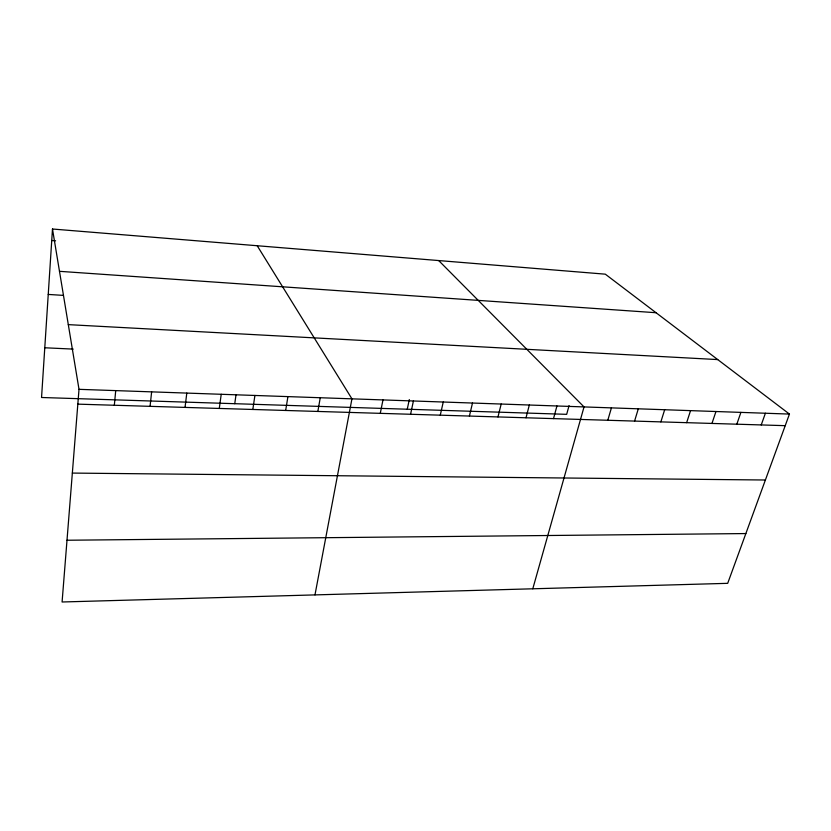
<?xml version="1.0" encoding="UTF-8"?>
<svg xmlns="http://www.w3.org/2000/svg" width="831" height="831" viewBox="0 0 831 831"><rect width="100%" height="100%" fill="white"/><g stroke="black" fill="none" stroke-linecap="round" stroke-linejoin="round"><path stroke-width="1.25" d="M52.488 229.013L79.007 389.334L62.086 601.987L727.696 583.331L789.45 414.077L605.311 274.168L52.488 229.013L41.55 397.498L566.669 414.337L569.079 405.59M114.335 405.258L115.717 390.612M150.068 406.338L151.637 391.858M185.043 407.408L186.798 393.084M219.291 408.447L221.223 394.278M234.758 403.7L236.025 394.715M252.821 409.465L254.92 395.452M285.667 410.472L287.921 396.605M317.847 411.449L320.257 397.737M314.98 594.892L351.939 398.838L257.205 245.737M380.276 413.35L382.977 399.919M407.252 409.226L409.309 399.545M410.576 414.274L413.412 400.978M440.274 415.178L443.245 402.017M469.411 416.061L472.496 403.035M497.977 416.933L501.186 404.032M526.013 417.785L529.326 405.019M553.519 418.616L556.936 405.975M532.785 588.795L584.037 406.92L438.685 260.56M607.793 420.268L611.429 407.876M634.572 421.088L638.301 408.81M660.853 421.888L664.675 409.725M686.645 422.667L690.551 410.628M711.959 423.446L715.958 411.511M736.827 424.194L740.899 412.384M761.238 424.942L765.393 413.236M66.999 540.243L745.854 533.564M72.339 473.078L765.393 480.006M77.823 404.146L785.222 425.669M79.007 389.334L789.45 414.077M44.781 347.774L73.211 349.103M68.298 324.63L717.735 359.584M48.24 294.434L63.322 295.379M59.489 271.322L656.043 312.716M51.74 240.502L55.584 240.803"/></g></svg>
